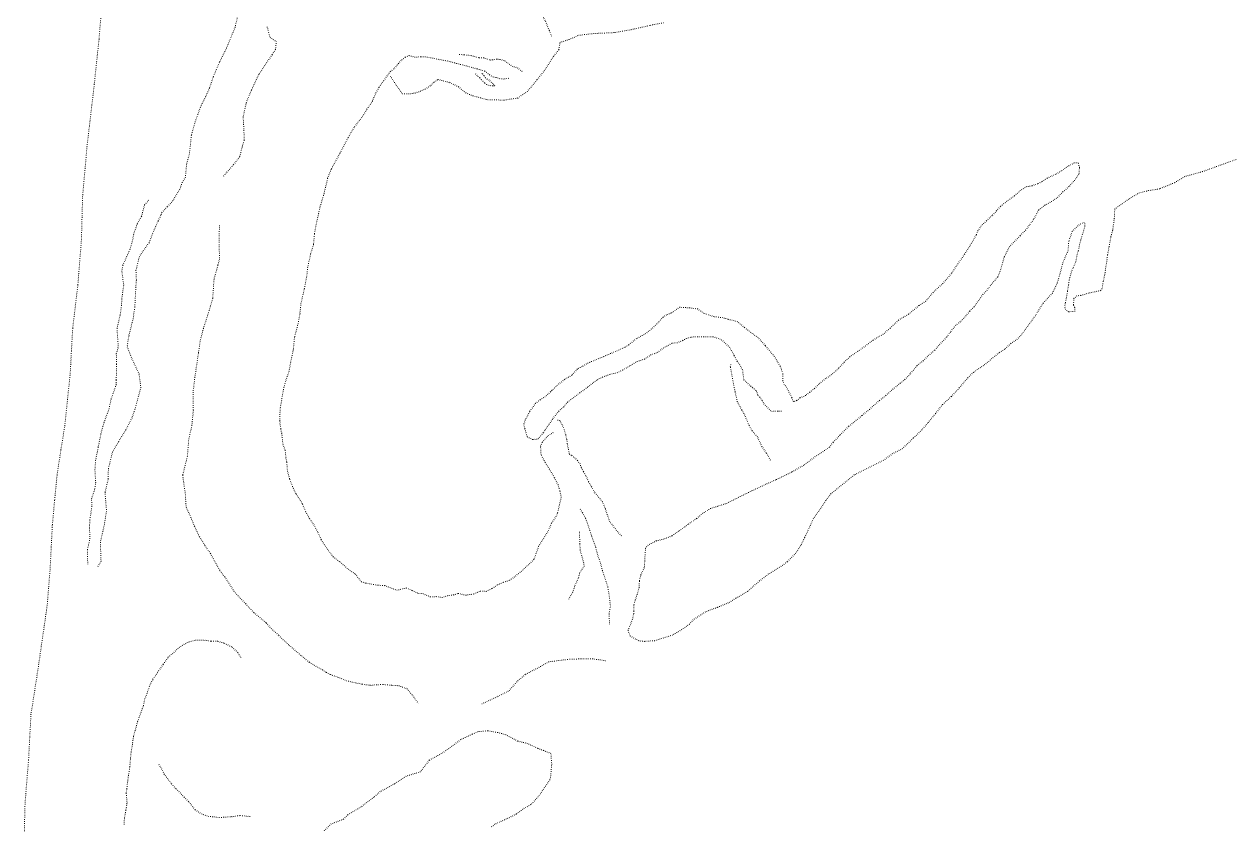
# Model space of a CAD drawing. Extents: x 682410 to 689460, y 7661803 to 7669124.
# Drawn here: x 685621.2 to 685848.6, y 7665104.4 to 7665255.3 of the extents above; entities that cross this region are included whole.
import ezdxf

# ---------------------------------------------------------------- set-up
doc = ezdxf.new("R2010")
doc.units = 0
doc.header["$MEASUREMENT"] = 0
doc.linetypes.add('DOT', pattern=[0.25, 0, -0.25])
doc.layers.add('02 TOE_Line', color=1, linetype='DOT', lineweight=20)

msp = doc.modelspace()

# ---------------------------------------------------------------- linework, layer by layer
at = {"layer": '02 TOE_Line'}
for points in [[(685714.92, 7665264.65, 4176.45), (685715.5, 7665263.73, 4176.92), (685716.17, 7665262.44, 4177.45), (685717.1, 7665260.47, 4178.18), (685717.67, 7665259.63, 4178.74), (685717.97, 7665258.97, 4179.12), (685718.44, 7665258.03, 4179.68), (685719.06, 7665256.96, 4180.24), (685719.23, 7665256.36, 4180.42), (685719.41, 7665256.03, 4180.57), (685719.54, 7665255.82, 4180.66), (685720.26, 7665254.06, 4181.17), (685720.7, 7665252.98, 4181.53)], [(685621.25, 7665101.44, 4159.53), (685621.34, 7665104.97, 4159.57), (685621.43, 7665108.5, 4159.61), (685621.76, 7665112.58, 4159.67), (685622.09, 7665116.66, 4159.74), (685622.31, 7665120.9, 4159.75), (685622.54, 7665125.15, 4159.77), (685623.24, 7665129.67, 4159.77), (685623.94, 7665134.18, 4159.77), (685624.49, 7665138.03, 4159.79), (685625.05, 7665141.87, 4159.81), (685625.6, 7665145.72, 4159.83), (685625.88, 7665149.25, 4159.88), (685626.16, 7665152.78, 4159.93), (685626.37, 7665156.85, 4160.01), (685626.57, 7665160.92, 4160.08), (685627.02, 7665165.68, 4160.11), (685627.47, 7665170.44, 4160.14), (685628.19, 7665175.03, 4160.06), (685628.92, 7665179.62, 4159.98), (685629.42, 7665184.47, 4159.92), (685629.93, 7665189.32, 4159.87), (685630.17, 7665193.68, 4159.83), (685630.42, 7665198.04, 4159.8), (685630.9, 7665202.1, 4159.81), (685631.38, 7665206.16, 4159.83), (685631.72, 7665210.36, 4159.85), (685632.05, 7665214.57, 4159.87), (685632.17, 7665218.85, 4159.77), (685632.29, 7665223.13, 4159.68), (685632.7, 7665227.66, 4159.62), (685633.1, 7665232.19, 4159.57), (685633.56, 7665236.11, 4159.47), (685634.02, 7665240.03, 4159.38), (685634.48, 7665243.95, 4159.29), (685634.92, 7665248.2, 4159.15), (685635.37, 7665252.46, 4159.01), (685635.77, 7665257.38, 4158.88)], [(685661.73, 7665257.82, 4163.59), (685661.03, 7665254.73, 4162.75), (685659.42, 7665250.79, 4162.82), (685658.06, 7665248.08, 4163.13), (685656.9, 7665245.34, 4162.97), (685656.2, 7665243.22, 4162.86), (685655.47, 7665241.61, 4162.8), (685654.61, 7665239.94, 4162.89), (685653.62, 7665237.26, 4163.25), (685652.78, 7665234.33, 4163.27), (685652.42, 7665230.83, 4162.92), (685651.88, 7665228.9, 4163.12), (685651.65, 7665226.43, 4163.05), (685651.07, 7665225.45, 4162.72), (685650.58, 7665224.15, 4162.62), (685649.3, 7665222.02, 4162.14), (685648.24, 7665220.85, 4161.62), (685647.2, 7665219.78, 4161.66), (685647.02, 7665219.24, 4161.34), (685646.49, 7665218.16, 4161.29), (685645.36, 7665215.55, 4161.56), (685644.8, 7665214.07, 4161.12), (685643, 7665211.58, 4161.92), (685642.33, 7665208.89, 4161.85), (685642.41, 7665207.05, 4161.47), (685642.3, 7665205.68, 4161.7), (685642.12, 7665201.89, 4161.36), (685641.8, 7665199.79, 4161.82), (685640.99, 7665196.52, 4161.63), (685640.67, 7665194.49, 4161.57), (685641.58, 7665192.23, 4162.75), (685642.92, 7665189.32, 4163.92), (685643.26, 7665186.83, 4164.3), (685642.13, 7665182.66, 4163.91), (685641.59, 7665181.08, 4163.53), (685640.41, 7665178.79, 4163.31), (685639.02, 7665176.53, 4162.53), (685637.91, 7665174.64, 4162.69), (685637.13, 7665171.48, 4162.62), (685637.11, 7665169.58, 4162.65), (685636.5, 7665166.99, 4162.44), (685636.79, 7665163.5, 4162.48), (685636.33, 7665160.72, 4163.3), (685635.62, 7665157.65, 4163.94), (685635.75, 7665154.04, 4163.98), (685635.13, 7665153.01, 4164.28)], [(685667.07, 7665254.77, 4166.45), (685667.62, 7665252.77, 4167.11), (685668.77, 7665252.02, 4167.18), (685668.66, 7665250.51, 4167.33), (685668, 7665249.53, 4167.26), (685665.51, 7665245.85, 4167.38), (685664.1, 7665242.83, 4167.33), (685663.11, 7665240.45, 4167.5), (685662.54, 7665237.8, 4167.66), (685662.69, 7665235.29, 4167.9), (685662.73, 7665233.39, 4168.19), (685662.36, 7665232.16, 4168.42), (685661.88, 7665230.25, 4168.48), (685660.69, 7665228.76, 4168.4), (685659.37, 7665227.25, 4168.44), (685658.78, 7665226.55, 4168.2)], [(685690.29, 7665245.51, 4182), (685691.39, 7665243.79, 4181.63), (685692.56, 7665242.17, 4181.53), (685693.99, 7665242.15, 4181.35), (685694.94, 7665242.3, 4181.3), (685695.92, 7665242.63, 4181.31), (685696.84, 7665243.05, 4181.32), (685697.9, 7665243.7, 4181.4), (685698.52, 7665244.37, 4181.4), (685699.26, 7665244.86, 4181.37), (685701.48, 7665244.27, 4181.56), (685703.12, 7665243.49, 4181.58), (685704.5, 7665242.31, 4181.4), (685705.87, 7665241.77, 4181.37), (685708.49, 7665241.05, 4181.3), (685711.72, 7665240.96, 4181.3), (685714.32, 7665241.36, 4181.26), (685716.07, 7665242.55, 4181.29), (685717.99, 7665244.84, 4181.21), (685719.5, 7665246.75, 4181.2), (685721.08, 7665249.28, 4181.2), (685722.08, 7665250.49, 4181.12), (685722.25, 7665251.83, 4181.15), (685723.96, 7665252.37, 4181.2), (685725.8, 7665253.18, 4181.04), (685728.51, 7665253.51, 4181.19), (685732.62, 7665253.69, 4181.22), (685735.66, 7665254.23, 4181.07), (685739.3, 7665255.06, 4181.05), (685741.87, 7665255.56, 4181.1)], [(685712.62, 7665245.08, 4181.4), (685711.62, 7665244.94, 4181.41), (685710.93, 7665244.98, 4181.37), (685710.22, 7665245.24, 4181.42), (685709.68, 7665245.33, 4181.42), (685709, 7665245.7, 4181.48), (685708.08, 7665246.45, 4181.5), (685706.64, 7665246.85, 4181.45), (685704.59, 7665247.42, 4181.57), (685702.76, 7665247.89, 4181.75), (685701.42, 7665248.27, 4181.77), (685699.38, 7665248.64, 4181.72), (685697.97, 7665248.93, 4181.64), (685696.64, 7665249.14, 4181.66), (685696.02, 7665249.14, 4181.66), (685694.93, 7665249.06, 4181.68), (685693.85, 7665249.36, 4181.86), (685693.08, 7665249.04, 4181.82), (685692.31, 7665248.44, 4181.88), (685691.59, 7665247.59, 4181.96), (685690.94, 7665246.83, 4182.29), (685690.27, 7665246.34, 4182.14), (685689.7, 7665245.57, 4182.11), (685689.03, 7665244.64, 4182), (685688.13, 7665243.35, 4181.98), (685687.48, 7665242.15, 4181.99), (685686.9, 7665240.79, 4181.87), (685685.84, 7665239.17, 4181.86), (685684.89, 7665237.68, 4181.86), (685683.45, 7665235.82, 4181.82), (685682.3, 7665233.86, 4181.76), (685680.76, 7665230.89, 4181.47), (685679.14, 7665227.94, 4181.65), (685678.47, 7665226.23, 4181.67), (685677.79, 7665223.36, 4181.56), (685676.99, 7665220.71, 4181.58), (685676.76, 7665219.56, 4181.57), (685676.32, 7665217.59, 4181.59), (685675.98, 7665215.66, 4181.48), (685675.8, 7665213.74, 4181.43), (685675.25, 7665211.94, 4181.44), (685674.71, 7665209.45, 4181.42), (685674.51, 7665207.6, 4181.44), (685674.07, 7665205.39, 4181.38), (685673.43, 7665202.62, 4181.29), (685673.24, 7665200.67, 4181.39), (685672.81, 7665198.49, 4181.39), (685672.22, 7665196.22, 4181.33), (685672, 7665193.9, 4181.19), (685671.5, 7665191.59, 4181.27), (685671.21, 7665189.9, 4181.26), (685670.52, 7665187.94, 4181.27), (685670.23, 7665186.83, 4181.2), (685670.04, 7665185.8, 4181.2), (685669.75, 7665184.1, 4181.22), (685669.51, 7665182.8, 4181.2), (685669.44, 7665180.5, 4181.07), (685669.64, 7665178.95, 4181.1), (685669.82, 7665178.12, 4181.07), (685670.03, 7665176.08, 4181.08), (685670.46, 7665174.97, 4181.09), (685670.61, 7665173.56, 4181.09), (685670.76, 7665172.73, 4181.11), (685670.89, 7665171.06, 4181.12), (685671.33, 7665169.5, 4181.16), (685671.98, 7665167.8, 4181.18), (685672.52, 7665166.72, 4181.11), (685673.29, 7665165.59, 4181.13), (685673.75, 7665164.78, 4181.11), (685674.33, 7665163.39, 4181.1), (685675.08, 7665162.04, 4181.07), (685675.87, 7665160.92, 4181.09), (685676.64, 7665159.5, 4181.11), (685677.24, 7665158.09, 4181.13), (685678.24, 7665156.63, 4181.07), (685679.48, 7665154.91, 4180.97), (685680.79, 7665153.93, 4180.94), (685682.39, 7665152.53, 4180.7), (685683.69, 7665151.63, 4180.68), (685684.82, 7665150.2, 4180.61), (685685.69, 7665149.91, 4180.73), (685688.06, 7665149.52, 4180.64), (685689.22, 7665149.46, 4180.62), (685691.49, 7665148.58, 4180.6), (685693.3, 7665149.01, 4180.47), (685694.41, 7665148.54, 4180.47), (685695.48, 7665148.01, 4180.43), (685696.47, 7665147.94, 4180.37), (685697.8, 7665147.33, 4180.25), (685698.95, 7665147.39, 4180.3), (685700.01, 7665147.22, 4180.29), (685701.08, 7665147.56, 4180.32), (685702.2, 7665147.7, 4180.25), (685703.08, 7665147.99, 4180.35), (685704.52, 7665147.63, 4180.05), (685706.02, 7665147.9, 4180.15), (685707.23, 7665148.4, 4180.12), (685708.36, 7665148.38, 4179.98), (685709.48, 7665148.93, 4180.03), (685710.5, 7665149.62, 4180), (685711.61, 7665150.08, 4179.98), (685712.78, 7665150.46, 4179.89), (685713.87, 7665151.24, 4179.79), (685715.23, 7665152.37, 4179.78), (685717.4, 7665154.46, 4179.74), (685717.74, 7665155.46, 4179.81), (685718.24, 7665156.86, 4179.84), (685719.18, 7665158.34, 4179.92), (685720.08, 7665159.82, 4179.94), (685720.7, 7665161.28, 4179.96), (685721.65, 7665162.71, 4179.88), (685721.82, 7665163.2, 4179.93), (685722.17, 7665164.68, 4179.98), (685722.49, 7665166.12, 4179.98), (685722.24, 7665167.37, 4179.96), (685721.9, 7665168.43, 4179.97), (685721.2, 7665169.83, 4179.93), (685720.28, 7665171.41, 4179.96), (685719.47, 7665172.68, 4179.9), (685718.71, 7665174.1, 4179.85), (685718.61, 7665175.73, 4179.91), (685718.94, 7665176.5, 4180.05), (685720.03, 7665177.73, 4180), (685721.18, 7665178.43, 4180.01)], [(685703.28, 7665249.57, 4180.72), (685704.21, 7665249.49, 4180.53), (685705.51, 7665249.36, 4180.41), (685707.06, 7665248.91, 4180.23), (685707.92, 7665248.92, 4180.12), (685709.1, 7665248.52, 4180.12), (685709.57, 7665248.55, 4180.28), (685710.36, 7665248.69, 4180.43), (685710.95, 7665248.63, 4180.56), (685711.9, 7665248.34, 4180.69), (685712.43, 7665247.96, 4180.84), (685713.24, 7665247.32, 4181.06), (685714.25, 7665247.07, 4181.19), (685715.2, 7665246.31, 4181.5)], [(685706.37, 7665245.95, 4181.61), (685706.79, 7665245.45, 4181.6), (685707.13, 7665245.15, 4181.65), (685707.46, 7665244.82, 4181.73), (685707.72, 7665244.53, 4181.78), (685708.11, 7665244.15, 4181.82), (685708.44, 7665243.91, 4181.83), (685708.8, 7665243.76, 4181.83), (685709.15, 7665243.69, 4181.83), (685709.49, 7665243.64, 4181.8), (685709.76, 7665243.63, 4181.79), (685710, 7665243.64, 4181.8), (685709.61, 7665244.09, 4181.83), (685709.33, 7665244.28, 4181.85), (685708.94, 7665244.72, 4181.89), (685708.54, 7665244.93, 4181.89), (685708.23, 7665245.17, 4181.86), (685707.92, 7665245.6, 4181.82), (685707.63, 7665245.95, 4181.7), (685707.32, 7665246.05, 4181.63)], [(685850.38, 7665230.01, 4180.82), (685846.41, 7665228.59, 4180.67), (685843.41, 7665227.48, 4180.69), (685840.03, 7665226.55, 4180.43), (685838.12, 7665225.4, 4180.48), (685835.32, 7665224.26, 4180.63), (685833.21, 7665223.9, 4180.59), (685831.49, 7665223.5, 4180.23), (685829.47, 7665222.3, 4179.9), (685826.85, 7665220.45, 4179.51), (685826.77, 7665218.63, 4179.33), (685826.45, 7665216.37, 4179.25), (685826.1, 7665215.17, 4179.18), (685825.78, 7665213.3, 4178.95), (685825.48, 7665211.71, 4178.99), (685825.3, 7665210.27, 4179.05), (685824.94, 7665207.99, 4178.86), (685824.68, 7665206.82, 4178.88), (685824.48, 7665205.46, 4178.88), (685824.18, 7665205.07, 4178.79), (685822.54, 7665204.73, 4178.91), (685821.93, 7665204.59, 4178.93), (685820.89, 7665204.27, 4178.96), (685820.41, 7665204.16, 4178.97), (685819.72, 7665204.07, 4178.9), (685819.14, 7665203.56, 4178.86), (685819.08, 7665202.3, 4178.7), (685819.31, 7665201.86, 4178.74), (685819.36, 7665201.17, 4178.72), (685818.12, 7665201.06, 4178.82), (685817.55, 7665201.52, 4179.03), (685817.43, 7665202.18, 4178.97), (685817.55, 7665202.76, 4178.82), (685817.83, 7665204.15, 4178.88), (685817.94, 7665204.97, 4178.76), (685818.15, 7665206.19, 4178.8), (685818.27, 7665207.16, 4178.83), (685818.64, 7665208.52, 4178.84), (685819.04, 7665209.4, 4178.81), (685819.49, 7665210.47, 4178.85), (685819.82, 7665212.1, 4178.82), (685819.98, 7665212.57, 4178.84), (685820.2, 7665213.68, 4178.87), (685820.43, 7665214.57, 4178.82), (685820.72, 7665215.58, 4178.76), (685821.02, 7665216.44, 4178.78), (685821.2, 7665217.21, 4178.9), (685821.24, 7665217.63, 4178.9), (685821.11, 7665217.92, 4178.9), (685820.44, 7665217.64, 4178.84), (685819.89, 7665217.26, 4178.77), (685818.83, 7665216.25, 4178.67), (685818.18, 7665214.34, 4178.56), (685818.05, 7665212.61, 4178.55), (685817.08, 7665210.36, 4178.33), (685816.57, 7665208.41, 4178.28), (685816.02, 7665206.52, 4178.18), (685815.1, 7665204.58, 4178.15), (685813.36, 7665202.71, 4178.09), (685811.89, 7665200.35, 4177.95), (685809.18, 7665196.65, 4177.86), (685808.47, 7665195.92, 4177.87), (685807.28, 7665195.1, 4177.71), (685806.1, 7665194.03, 4177.65), (685805.03, 7665193.36, 4177.52), (685803.42, 7665192.01, 4177.38), (685802.11, 7665190.96, 4177.23), (685800.22, 7665189.66, 4177), (685799.16, 7665188.65, 4176.86), (685797.55, 7665186.72, 4176.63), (685796.03, 7665185.09, 4176.51), (685794.39, 7665183.6, 4176.41), (685793.05, 7665181.88, 4176.33), (685791.61, 7665180.11, 4176.3), (685790.5, 7665178.81, 4176.2), (685788.87, 7665177.25, 4176), (685786.85, 7665175.28, 4175.65), (685784.98, 7665174.33, 4175.48), (685783.26, 7665173.1, 4175.33), (685777.74, 7665170.32, 4174.25), (685773.35, 7665166.78, 4173), (685772.37, 7665165.5, 4172.69), (685771.45, 7665164.07, 4172.54), (685770.04, 7665162.12, 4172.17), (685769.35, 7665160.54, 4172.04), (685768.39, 7665158.52, 4171.82), (685767.67, 7665157.03, 4171.77), (685766.7, 7665155.56, 4171.6), (685765.11, 7665153.93, 4171.33), (685763.66, 7665152.91, 4171.18), (685761.58, 7665151.65, 4171.16), (685759.89, 7665150.34, 4171.1), (685758.56, 7665149.2, 4171.22), (685757.64, 7665148.38, 4171.27), (685755.43, 7665147.07, 4171.09), (685754, 7665146.21, 4171.05), (685751.95, 7665145.36, 4171.05), (685749.7, 7665144.52, 4171.1), (685747.39, 7665143.02, 4170.84), (685746.68, 7665142.21, 4170.92), (685745.53, 7665141.36, 4170.83), (685743.48, 7665140.14, 4171.21), (685740.11, 7665139.08, 4171.12), (685738.23, 7665138.95, 4171.56), (685737.11, 7665139.05, 4171.7), (685735.51, 7665139.96, 4171.75), (685735.09, 7665141.02, 4171.55), (685735.51, 7665142.03, 4171.39), (685735.89, 7665143.01, 4171.24), (685736.17, 7665144.16, 4171.18), (685736.22, 7665144.66, 4171.1), (685736.21, 7665145.86, 4170.87), (685736.46, 7665146.76, 4170.97), (685736.91, 7665148.05, 4171.21), (685737.19, 7665149.14, 4171.19), (685737.24, 7665150.37, 4171.09), (685737.51, 7665151.48, 4171.01), (685738.2, 7665152.96, 4171), (685738.25, 7665154.25, 4170.99), (685738.39, 7665156.48, 4170.78), (685738.8, 7665157.05, 4170.88), (685740.4, 7665157.88, 4170.8), (685741.99, 7665158.27, 4170.83), (685743.41, 7665158.86, 4170.89), (685744.72, 7665159.81, 4170.94), (685745.78, 7665160.51, 4171.06), (685746.47, 7665161.07, 4171.18), (685748.06, 7665162.11, 4171.25), (685749.11, 7665163.03, 4171.3), (685750.59, 7665163.97, 4171.4), (685752.04, 7665164.44, 4171.36), (685753.68, 7665164.96, 4171.44), (685756.19, 7665166.23, 4171.51), (685758.46, 7665167.33, 4171.65), (685761.24, 7665168.64, 4171.93), (685763.03, 7665169.43, 4172.11), (685766.01, 7665170.9, 4172.49), (685768.36, 7665172.24, 4172.85), (685770.62, 7665173.94, 4173.49), (685773.06, 7665175.53, 4173.84), (685773.78, 7665176.49, 4174.07), (685775.09, 7665177.88, 4174.37), (685776.73, 7665179.5, 4174.95), (685777.77, 7665180.33, 4175.24), (685779.21, 7665181.54, 4175.46), (685780.6, 7665182.68, 4175.7), (685782.51, 7665184.36, 4175.91), (685783.69, 7665185.28, 4176.07), (685785.01, 7665186.47, 4176.24), (685786.39, 7665187.61, 4176.24), (685787.29, 7665188.29, 4176.26), (685788.37, 7665189.47, 4176.43), (685789.58, 7665190.92, 4176.58), (685790.72, 7665191.83, 4176.68), (685791.69, 7665192.81, 4176.71), (685792.93, 7665193.85, 4176.82), (685793.8, 7665194.91, 4176.9), (685795.2, 7665196.32, 4177.02), (685795.94, 7665197.37, 4177.14), (685796.82, 7665198.46, 4177.22), (685797.84, 7665199.27, 4177.33), (685798.77, 7665200.28, 4177.41), (685799.5, 7665201.18, 4177.49), (685800.33, 7665202, 4177.52), (685801.14, 7665203.13, 4177.6), (685801.98, 7665204.31, 4177.72), (685802.73, 7665205.09, 4177.81), (685803.54, 7665206.19, 4177.9), (685804.81, 7665207.65, 4177.97), (685805.43, 7665209.28, 4178.05), (685806.04, 7665211.46, 4178.19), (685806.98, 7665213.3, 4178.3), (685807.94, 7665214.31, 4178.32), (685809.04, 7665215.42, 4178.37), (685810.05, 7665216.45, 4178.41), (685810.86, 7665217.52, 4178.45), (685811.62, 7665218.6, 4178.47), (685812.51, 7665220.27, 4178.53), (685813.68, 7665221.15, 4178.81), (685814.93, 7665221.83, 4178.87), (685816.03, 7665222.61, 4178.96), (685817.08, 7665223.66, 4179.06), (685818.3, 7665224.75, 4179.3), (685819.23, 7665225.8, 4179.37), (685820.11, 7665227.04, 4179.47), (685820.2, 7665228.27, 4179.76), (685819.96, 7665229.15, 4179.92), (685819.19, 7665229.12, 4180.09), (685818.05, 7665228.52, 4180.18), (685816.79, 7665227.63, 4180.31), (685815.69, 7665226.99, 4180.42), (685814.82, 7665226.59, 4180.42), (685814.11, 7665226.26, 4180.23), (685813.1, 7665225.59, 4180.14), (685812.33, 7665225.2, 4180.22), (685811.25, 7665224.83, 4180.22), (685810.24, 7665224.66, 4180.35), (685809.06, 7665223.92, 4180.42), (685807.96, 7665222.93, 4180.35), (685806.8, 7665222.11, 4180.39), (685805.29, 7665220.94, 4180.43), (685804.58, 7665220.12, 4180.43), (685803.77, 7665219.24, 4180.45), (685802.69, 7665218.23, 4180.46), (685801.68, 7665217.25, 4180.52), (685801.06, 7665216.34, 4180.52), (685800.73, 7665215.51, 4180.48), (685799.51, 7665213.46, 4180.5), (685798.53, 7665211.92, 4180.47), (685796.96, 7665209.64, 4180.56), (685796.07, 7665208.29, 4180.54), (685794.43, 7665206.42, 4180.56), (685792.61, 7665204.73, 4180.58), (685791.22, 7665203.08, 4180.6), (685789.94, 7665202.24, 4180.61), (685787.97, 7665200.61, 4180.8), (685786.07, 7665199.5, 4180.78), (685784.5, 7665197.99, 4180.87), (685783.2, 7665196.85, 4180.95), (685781.29, 7665195.75, 4181.01), (685779.9, 7665194.65, 4181.01), (685778.4, 7665193.62, 4181.09), (685776.9, 7665192.6, 4181.06), (685775.86, 7665191.6, 4181.18), (685774.77, 7665190.4, 4181.12), (685773.47, 7665189.22, 4181.11), (685772.34, 7665188.47, 4181.1), (685771.05, 7665187.44, 4181.24), (685770.25, 7665186.62, 4181.19), (685769.34, 7665185.89, 4181.16), (685768.59, 7665185.31, 4181.16), (685767.51, 7665184.83, 4181.19), (685766.88, 7665184.32, 4181.19), (685766.29, 7665184.11, 4181.17), (685765.97, 7665184.91, 4181.05), (685764.97, 7665186.82, 4180.95), (685764.54, 7665187.35, 4180.94), (685764.26, 7665188.1, 4180.94), (685764.3, 7665189.42, 4180.98), (685763.78, 7665190.82, 4180.99), (685762.66, 7665192.67, 4180.85), (685760.98, 7665194.68, 4180.83), (685759.6, 7665196.22, 4180.78), (685758.53, 7665196.97, 4180.74), (685757.07, 7665198.08, 4180.64), (685755.76, 7665199.19, 4180.69), (685753.93, 7665199.68, 4180.38), (685752.91, 7665199.97, 4180.4), (685751.29, 7665200.16, 4180.41), (685749.39, 7665200.78, 4180.35), (685748.21, 7665201.61, 4180.62), (685746.66, 7665201.81, 4180.32), (685744.85, 7665201.93, 4180.32), (685743.22, 7665200.82, 4180.25), (685742.35, 7665200.51, 4180.35), (685741.69, 7665200.05, 4180.38), (685740.78, 7665199.02, 4180.42), (685739.52, 7665197.83, 4180.44), (685738.42, 7665196.97, 4180.37), (685736.68, 7665196.01, 4180.41), (685735.22, 7665194.84, 4180.48), (685734.4, 7665194.34, 4180.47), (685733.4, 7665193.87, 4180.54), (685731.85, 7665193.23, 4180.33), (685730.52, 7665192.64, 4180.34), (685728.92, 7665191.97, 4180.26), (685727.87, 7665191.58, 4180.1), (685726.42, 7665190.75, 4180.18), (685725.54, 7665190.29, 4180.25), (685724.51, 7665189.12, 4180.05), (685723.15, 7665188.33, 4180.09), (685721.77, 7665187.24, 4180.02), (685720.49, 7665186, 4179.95), (685719.49, 7665185.07, 4179.96), (685718.54, 7665184.48, 4179.89), (685717.67, 7665183.83, 4179.94), (685716.55, 7665182.25, 4179.83), (685715.73, 7665180.68, 4179.78), (685715.43, 7665179.78, 4179.8), (685715.67, 7665179.02, 4179.99), (685716.09, 7665177.48, 4179.95), (685717.15, 7665176.97, 4179.88), (685718.14, 7665177.12, 4179.9), (685719.17, 7665178.32, 4180.02), (685719.47, 7665178.8, 4180.03), (685720.21, 7665179.86, 4180.03), (685720.92, 7665180.93, 4180.16), (685722.05, 7665182.34, 4180.39), (685722.97, 7665183.16, 4180.25), (685723.68, 7665184.04, 4180.22), (685725.98, 7665185.77, 4180.16), (685727.54, 7665186.91, 4180.42), (685728.57, 7665187.74, 4180.29), (685729.31, 7665188.26, 4180.46), (685730.27, 7665188.75, 4180.5), (685731.68, 7665189.27, 4180.41), (685733.03, 7665189.58, 4180.43), (685734.12, 7665190.11, 4180.44), (685735.57, 7665190.96, 4180.48), (685736.8, 7665191.69, 4180.55), (685738.18, 7665192.15, 4180.49), (685739.37, 7665192.93, 4180.38), (685740.63, 7665193.4, 4180.5), (685741.75, 7665194.22, 4180.53), (685743.39, 7665195.17, 4180.54), (685744.34, 7665195.21, 4180.44), (685745.4, 7665195.65, 4180.38), (685746.13, 7665196.05, 4180.51), (685747.09, 7665196.31, 4180.69), (685748.2, 7665196.34, 4180.63), (685749.37, 7665196.37, 4180.66), (685750.32, 7665196.37, 4180.63), (685751.1, 7665196.36, 4180.65), (685752.06, 7665196.06, 4180.54), (685752.68, 7665195.81, 4180.52), (685754.22, 7665194.42, 4180.13), (685755.13, 7665192.78, 4180.09), (685755.7, 7665191.69, 4180.11), (685756.13, 7665191.16, 4180.11), (685756.74, 7665189.97, 4180.15), (685756.78, 7665189.33, 4180.32), (685756.91, 7665188.26, 4180.47), (685757.95, 7665187.32, 4180.37), (685758.59, 7665186.74, 4180.37), (685759.3, 7665186.16, 4180.33), (685759.59, 7665185.27, 4180.74), (685759.95, 7665184.99, 4180.68), (685760.43, 7665184.3, 4180.5), (685760.71, 7665183.71, 4180.53), (685761.42, 7665182.95, 4180.6), (685762.18, 7665182.29, 4180.62), (685763.39, 7665182.37, 4180.97), (685763.66, 7665182.35, 4181.04), (685764.3, 7665182.37, 4181.26)], [(685633.24, 7665153.49, 4161.95), (685633.19, 7665156.21, 4161.62), (685633.65, 7665158.33, 4161.39), (685633.58, 7665160.31, 4160.91), (685633.64, 7665161.91, 4160.78), (685634.02, 7665164.37, 4160.72), (685633.96, 7665165.81, 4160.72), (685634.59, 7665167.74, 4160.74), (685634.74, 7665168.87, 4160.69), (685634.6, 7665171.26, 4160.78), (685634.72, 7665173.05, 4160.69), (685635.22, 7665175.55, 4160.64), (685635.71, 7665178.04, 4161.25), (685636.31, 7665180.21, 4160.69), (685637.18, 7665182.49, 4160.41), (685637.65, 7665184.62, 4160.56), (685638.61, 7665187.36, 4160.41), (685638.63, 7665188.27, 4160.63), (685638.65, 7665191.31, 4160.64), (685638.63, 7665193.19, 4160.98), (685639, 7665194.38, 4161), (685638.77, 7665197.96, 4162.06), (685639.35, 7665200.48, 4161.46), (685639.62, 7665202.31, 4161.51), (685639.67, 7665203.6, 4161.47), (685640.02, 7665206.06, 4161.29), (685639.68, 7665208.7, 4161.41), (685639.87, 7665209.84, 4161.44), (685640.72, 7665211.76, 4161.11), (685641.22, 7665212.86, 4160.77), (685641.7, 7665214.57, 4160.87), (685641.94, 7665215.9, 4161), (685642.62, 7665217.72, 4160.91), (685643.39, 7665219.07, 4160.74), (685643.96, 7665221.23, 4160.72), (685644.83, 7665222.24, 4160.73)], [(685658.06, 7665217.31, 4168.89), (685658.02, 7665213.83, 4169.29), (685658.08, 7665211.03, 4169.67), (685657.78, 7665209.84, 4169.63), (685657.05, 7665207.24, 4169.76), (685656.8, 7665203.6, 4170.13), (685656.35, 7665202.02, 4170.04), (685655.06, 7665197.94, 4170.16), (685654.51, 7665195.92, 4170.14), (685654.11, 7665193.33, 4170.16), (685653.44, 7665188.71, 4170.41), (685653.1, 7665185.89, 4170.34), (685653.15, 7665182.55, 4170.44), (685652.89, 7665179.69, 4170.25), (685652.27, 7665176.93, 4170.39), (685652.04, 7665173.84, 4170.28), (685651.14, 7665170.25, 4170.06), (685651.64, 7665166.75, 4170.26), (685651.79, 7665164.22, 4169.84), (685652.39, 7665163, 4169.67), (685653.37, 7665160.65, 4169.6), (685654.3, 7665158.66, 4169.76), (685655.33, 7665157.04, 4169.62), (685656.37, 7665155.51, 4169.67), (685658.16, 7665152.28, 4169.79), (685659.07, 7665151.1, 4169.94), (685660.8, 7665148.39, 4169.92), (685663.02, 7665146.01, 4170.23), (685664.59, 7665144.34, 4170.14), (685666.91, 7665142.42, 4170.37), (685667.57, 7665141.62, 4170.39), (685669.28, 7665140.05, 4170.38), (685671.22, 7665138.2, 4170.21), (685673.56, 7665136.2, 4170.11), (685675.02, 7665135, 4169.98), (685677.47, 7665133.56, 4170.14), (685678.22, 7665133.1, 4170.19), (685679.01, 7665132.68, 4170.21), (685680.41, 7665132.2, 4170.24), (685682.01, 7665131.52, 4170.18), (685683.79, 7665131.12, 4170.21), (685685, 7665130.88, 4170.21), (685686.59, 7665130.66, 4170.31), (685687.68, 7665130.78, 4170.46), (685689, 7665130.81, 4170.66), (685690.57, 7665130.67, 4170.69), (685691.89, 7665130.59, 4170.73), (685693.44, 7665130.01, 4170.78), (685694.51, 7665128.72, 4170.91), (685695.55, 7665127.28, 4171.06)], [(685761.96, 7665173.11, 4174.56), (685761.14, 7665174.48, 4174.84), (685760.35, 7665175.65, 4175.03), (685759.48, 7665177.5, 4175.56), (685758.51, 7665178.65, 4175.96), (685757.9, 7665179.66, 4176.27), (685757.12, 7665181.56, 4176.85), (685756.54, 7665182.57, 4177.25), (685755.69, 7665184.15, 4177.99), (685755.27, 7665186.06, 4178.88), (685754.86, 7665188.11, 4179.57), (685754.36, 7665190.73, 4180.03), (685754.47, 7665191.13, 4180.32)], [(685721.8, 7665180.65, 4180.09), (685722.3, 7665180.5, 4179.81), (685722.76, 7665179.58, 4179.69), (685723.05, 7665178.95, 4179.64), (685723.34, 7665177.85, 4179.51), (685723.55, 7665177, 4179.35), (685723.65, 7665176.18, 4179.26), (685724.02, 7665174.21, 4179.03), (685724.52, 7665174, 4178.81), (685725.24, 7665173.33, 4178.34), (685725.57, 7665173.03, 4178.17), (685726.01, 7665172.48, 4177.88), (685726.31, 7665171.65, 4177.48), (685726.7, 7665170.9, 4177.11), (685727.18, 7665170.1, 4176.72), (685727.67, 7665169.04, 4176.38), (685728.2, 7665168.07, 4176.01), (685728.86, 7665166.95, 4175.64), (685730.27, 7665165.27, 4174.96), (685730.82, 7665163.91, 4174.29), (685731.6, 7665161.62, 4173.36), (685732.85, 7665159.94, 4172.61), (685733.94, 7665158.75, 4172.18)], [(685731.63, 7665142.17, 4174.18), (685731.51, 7665144.22, 4174.27), (685731.79, 7665145.56, 4174.03), (685731.54, 7665147.64, 4174.01), (685731.29, 7665149.2, 4174.22), (685730.27, 7665152.29, 4174.84), (685729.92, 7665153.66, 4175.14), (685729.37, 7665155.24, 4175.6), (685729, 7665156.72, 4175.78), (685728.24, 7665158.79, 4176.35), (685727.5, 7665161.05, 4176.96), (685727.08, 7665162.2, 4177.36), (685726.49, 7665163.2, 4177.88), (685725.99, 7665164.02, 4178.54)], [(685723.91, 7665146.9, 4177.12), (685724.66, 7665148.2, 4176.98), (685725.08, 7665149.47, 4176.59), (685725.77, 7665150.96, 4176.44), (685725.98, 7665151.92, 4176.42), (685726.84, 7665153.09, 4176.39), (685726.75, 7665153.76, 4176.58), (685726.36, 7665155.08, 4176.84), (685726.08, 7665156.19, 4177.08), (685725.99, 7665157.39, 4177.23), (685725.97, 7665158.78, 4177.54), (685725.93, 7665159.72, 4177.71)], [(685640.1, 7665104.36, 4162.28), (685640.16, 7665105.63, 4162.5), (685640.45, 7665107.26, 4162.71), (685640.65, 7665108.45, 4162.87), (685640.5, 7665110.36, 4163.21), (685640.62, 7665111.2, 4163.35), (685640.77, 7665112.6, 4163.48), (685640.93, 7665113.68, 4163.65), (685641.18, 7665115.31, 4163.93), (685641.31, 7665116.96, 4164.22), (685641.43, 7665118.11, 4164.47), (685641.65, 7665119.51, 4164.79), (685641.89, 7665121.11, 4165.06), (685642.26, 7665122.38, 4165.2), (685642.66, 7665123.89, 4165.51), (685643.53, 7665126.23, 4165.88), (685643.75, 7665126.83, 4165.93), (685644, 7665128.09, 4166.07), (685644.39, 7665129.07, 4166.24), (685644.96, 7665130.71, 4166.47), (685645.54, 7665131.83, 4166.7), (685646.41, 7665133.11, 4166.93), (685647.49, 7665134.63, 4167.27), (685648.39, 7665135.96, 4167.45), (685649.46, 7665136.84, 4167.76), (685650.46, 7665137.81, 4167.97), (685651.33, 7665138.35, 4168.16), (685652.36, 7665138.87, 4168.35), (685653.61, 7665139.18, 4168.55), (685654.94, 7665139.2, 4168.79), (685656.54, 7665138.99, 4169.1), (685657.79, 7665138.96, 4169.29), (685659.01, 7665138.59, 4169.44), (685660.44, 7665137.86, 4169.62), (685661.57, 7665136.81, 4169.72), (685662.13, 7665135.83, 4169.82)], [(685707.51, 7665127.15, 4166.13), (685710.54, 7665128.56, 4166.85), (685712.67, 7665129.65, 4167.64), (685714.3, 7665131.53, 4168.34), (685715.78, 7665132.74, 4169.02), (685718.25, 7665134.02, 4169.2), (685720.15, 7665135.1, 4168.93), (685724.29, 7665135.61, 4169.26), (685726.23, 7665135.64, 4169.54), (685728.41, 7665135.67, 4170.18), (685730.9, 7665135.29, 4169.85)], [(685709.37, 7665103.98, 4162.28), (685710.15, 7665104.58, 4162.24), (685712.35, 7665105.56, 4162.15), (685714.07, 7665106.42, 4161.96), (685715.45, 7665107.44, 4162.01), (685716.9, 7665108.29, 4162.22), (685718.12, 7665109.6, 4162.14), (685720.42, 7665112.95, 4162.08), (685720.52, 7665113.69, 4162.04), (685720.71, 7665115.74, 4162.14), (685720.56, 7665117.83, 4162.3), (685719.17, 7665118.38, 4162.27), (685718.03, 7665118.81, 4162.47), (685716.13, 7665119.71, 4162.53), (685714.28, 7665120.16, 4162.5), (685711.96, 7665121.4, 4162.59), (685710.5, 7665121.78, 4162.62), (685708.62, 7665122.09, 4162.63), (685706.79, 7665121.93, 4162.63), (685705.71, 7665121.45, 4162.55), (685703.56, 7665120.44, 4162.48), (685702.17, 7665119.38, 4162.5), (685700.21, 7665117.97, 4162.45), (685697.63, 7665116.55, 4162.62), (685695.95, 7665114.37, 4162.52), (685693.28, 7665113.54, 4162.73), (685691.1, 7665112.11, 4162.93), (685688.4, 7665110.64, 4163.22), (685687.2, 7665109.61, 4163.36), (685684.76, 7665107.76, 4163.58), (685682.25, 7665106.26, 4163.76), (685681.44, 7665105.44, 4163.68), (685679.16, 7665104.54, 4163.33), (685677.73, 7665103.19, 4163.03)], [(685646.63, 7665115.73, 4164.71), (685647.01, 7665115.27, 4164.49), (685647.64, 7665113.95, 4164.13), (685649.04, 7665112.08, 4163.67), (685649.9, 7665111.14, 4163.45), (685651.41, 7665109.61, 4163.2), (685652.33, 7665108.68, 4162.96), (685653.49, 7665107.21, 4162.43), (685654.69, 7665106.42, 4162.5), (685656, 7665105.97, 4162.82), (685658.07, 7665105.75, 4163.24), (685660.38, 7665105.91, 4163.71), (685662.01, 7665106.13, 4164), (685663.92, 7665105.93, 4164.6)]]:
    msp.add_polyline3d(points, dxfattribs=at)

doc.saveas('drawing.dxf')
